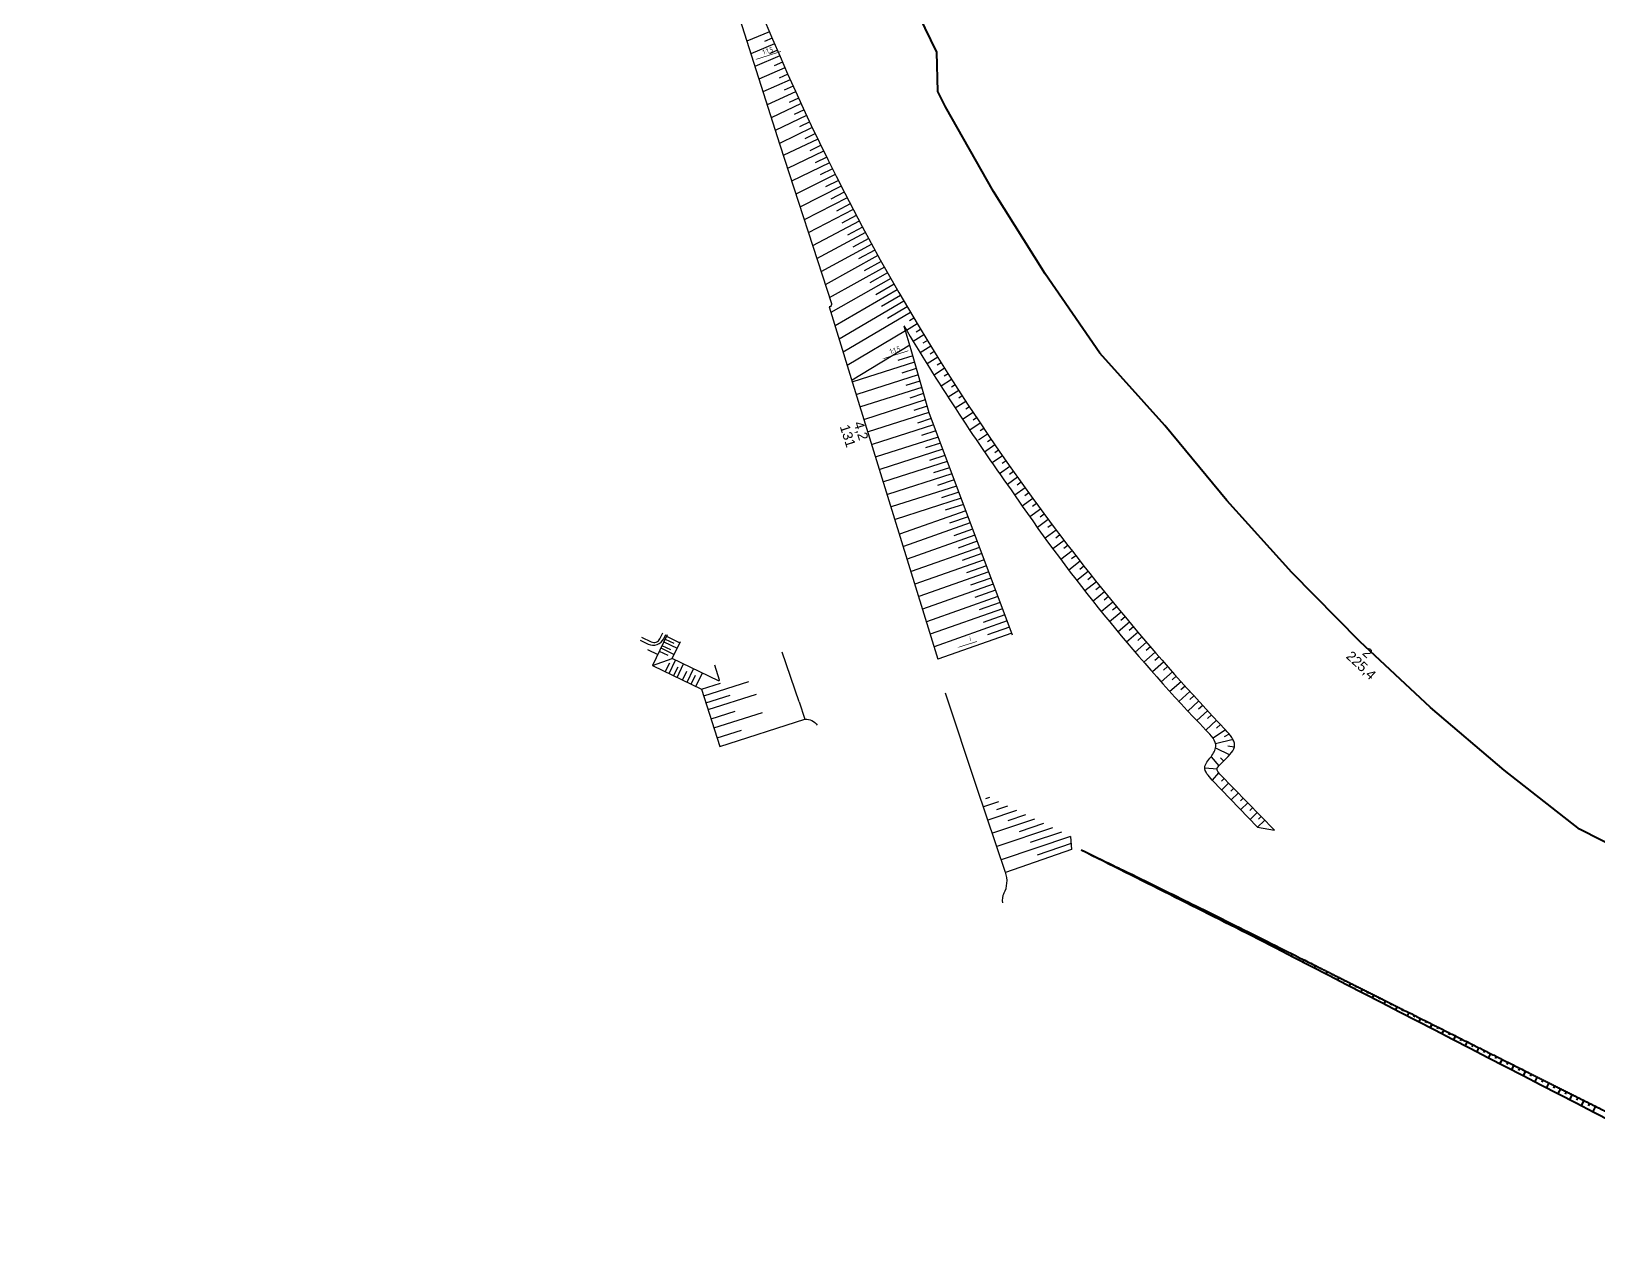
# Model space of a CAD drawing. Extents: x 10268 to 14501, y 7440 to 10044.
# Drawn here: x 12490.8 to 12730.4, y 7754 to 7937.3 of the extents above; entities that cross this region are included whole.
import ezdxf

# ---------------------------------------------------------------- set-up
doc = ezdxf.new("R2010")
doc.units = 0
doc.layers.add('GRND', color=46, linetype='Continuous')
doc.layers.add('T_Text_B', color=10, linetype='Continuous')
doc.layers.add('NOTES', color=1, linetype='Continuous', plot=False)
for name, color, linetype, lineweight in [('водоотвод 10.08.16', 5, 'Continuous', 30), ('Водоотвод и откосы красные', 1, 'Continuous', 40), ('Забор Металлический-2$0$ЗАБОР', 1, 'Забор Металлический-2$0$ЗАБОР_МЕТ_Б1М', 40), ('откосы 18.08.16', 5, 'Continuous', 30)]:
    doc.layers.add(name, color=color, linetype=linetype, lineweight=lineweight)
doc.styles.add('RS0.7', font='romans.shx', dxfattribs={"width": 0.7})
doc.styles.get("Standard").update_dxf_attribs({"font": 'arial.ttf'})
doc.linetypes.add('Забор Металлический-2$0$ЗАБОР_МЕТ_Б1М', pattern='A,1.25,[133,ltypeshp.shx,S=0.25,R=0,X=-0.25,Y=0],-0.001,[133,ltypeshp.shx,S=0.145,R=0,X=-0.145,Y=0],-0.001,[130,ltypeshp.shx,S=0.125,R=0,X=0,Y=0.4],1.25', length=2.502)

msp = doc.modelspace()

# ---------------------------------------------------------------- linework, layer by layer
at = {"color": 1, "lineweight": 40}
for p, q in [((12652.3, 7811.76), (12652.3, 7811.75)), ((12653.2, 7811.32), (12653.19, 7811.3)), ((12654.1, 7810.89), (12654.09, 7810.87)), ((12655, 7810.45), (12654.97, 7810.4)), ((12655.89, 7810.02), (12655.88, 7809.98)), ((12656.79, 7809.58), (12656.75, 7809.5)), ((12657.69, 7809.14), (12657.67, 7809.1)), ((12658.59, 7808.71), (12658.54, 7808.61)), ((12659.49, 7808.27), (12659.46, 7808.21)), ((12660.38, 7807.83), (12660.32, 7807.71)), ((12661.28, 7807.39), (12661.25, 7807.33)), ((12662.18, 7806.96), (12662.11, 7806.81)), ((12663.07, 7806.52), (12663.04, 7806.44)), ((12663.97, 7806.08), (12663.89, 7805.92)), ((12664.87, 7805.64), (12664.82, 7805.55)), ((12665.76, 7805.19), (12665.68, 7805.02)), ((12666.66, 7804.75), (12666.61, 7804.66)), ((12667.55, 7804.31), (12667.46, 7804.13)), ((12668.45, 7803.87), (12668.4, 7803.77)), ((12669.34, 7803.43), (12669.24, 7803.23)), ((12670.24, 7802.98), (12670.19, 7802.88)), ((12671.13, 7802.54), (12671.03, 7802.33)), ((12672.02, 7802.09), (12671.97, 7801.99)), ((12672.92, 7801.65), (12672.81, 7801.44)), ((12673.81, 7801.2), (12673.76, 7801.1)), ((12674.71, 7800.76), (12674.6, 7800.54)), ((12675.6, 7800.31), (12675.54, 7800.2)), ((12676.49, 7799.87), (12676.38, 7799.64)), ((12677.39, 7799.42), (12677.33, 7799.31)), ((12678.28, 7798.97), (12678.17, 7798.75)), ((12679.17, 7798.53), (12679.11, 7798.41)), ((12680.06, 7798.08), (12679.94, 7797.83)), ((12680.96, 7797.63), (12680.89, 7797.5)), ((12681.85, 7797.18), (12681.72, 7796.92)), ((12682.74, 7796.74), (12682.67, 7796.6)), ((12683.63, 7796.29), (12683.49, 7796)), ((12684.53, 7795.84), (12684.45, 7795.69)), ((12685.42, 7795.39), (12685.26, 7795.09)), ((12686.31, 7794.94), (12686.23, 7794.79)), ((12687.2, 7794.5), (12687.04, 7794.17)), ((12688.09, 7794.05), (12688.01, 7793.88)), ((12688.99, 7793.6), (12688.81, 7793.25)), ((12689.88, 7793.15), (12689.79, 7792.97)), ((12690.77, 7792.7), (12690.59, 7792.34)), ((12691.66, 7792.25), (12691.57, 7792.07)), ((12692.56, 7791.81), (12692.36, 7791.42)), ((12693.45, 7791.36), (12693.35, 7791.16)), ((12694.34, 7790.91), (12694.14, 7790.51)), ((12695.23, 7790.46), (12695.13, 7790.25)), ((12696.12, 7790.01), (12695.91, 7789.59)), ((12697.02, 7789.57), (12696.91, 7789.35)), ((12697.91, 7789.12), (12697.69, 7788.67)), ((12698.8, 7788.67), (12698.69, 7788.44)), ((12699.69, 7788.22), (12699.46, 7787.76)), ((12700.59, 7787.77), (12700.47, 7787.54)), ((12701.48, 7787.33), (12701.24, 7786.84)), ((12702.37, 7786.88), (12702.25, 7786.63)), ((12703.26, 7786.43), (12703.01, 7785.93)), ((12704.15, 7785.98), (12704.03, 7785.72)), ((12705.05, 7785.53), (12704.78, 7785.01)), ((12705.94, 7785.08), (12705.81, 7784.82)), ((12706.83, 7784.64), (12706.56, 7784.09)), ((12707.72, 7784.19), (12707.58, 7783.91)), ((12708.62, 7783.74), (12708.33, 7783.18)), ((12709.51, 7783.29), (12709.36, 7783.01)), ((12710.4, 7782.84), (12710.11, 7782.26)), ((12711.29, 7782.4), (12711.14, 7782.1)), ((12712.18, 7781.95), (12711.88, 7781.34)), ((12713.08, 7781.5), (12712.92, 7781.19)), ((12713.97, 7781.05), (12713.66, 7780.43)), ((12714.86, 7780.6), (12714.7, 7780.29)), ((12715.75, 7780.16), (12715.43, 7779.51)), ((12716.65, 7779.71), (12716.48, 7779.38)), ((12717.54, 7779.26), (12717.21, 7778.6)), ((12718.43, 7778.81), (12718.26, 7778.47)), ((12719.32, 7778.36), (12718.98, 7777.68)), ((12720.21, 7777.91), (12720.04, 7777.57)), ((12721.11, 7777.47), (12720.75, 7776.76)), ((12722, 7777.02), (12721.82, 7776.66)), ((12722.89, 7776.57), (12722.53, 7775.85)), ((12723.78, 7776.12), (12723.6, 7775.76)), ((12724.68, 7775.67), (12724.3, 7774.93)), ((12725.57, 7775.23), (12725.38, 7774.85)), ((12726.46, 7774.78), (12726.08, 7774.02)), ((12727.35, 7774.33), (12727.16, 7773.94)), ((12728.24, 7773.88), (12727.85, 7773.1)), ((12729.14, 7773.43), (12728.94, 7773.04)), ((12730.03, 7772.99), (12729.63, 7772.18))]:
    msp.add_line(p, q, dxfattribs=at)
at = {"layer": 'GRND', "color": 1, "lineweight": 30}
for p, q in [((12603.71, 7937.29), (12600.25, 7935.83)), ((12604.14, 7936.29), (12602.98, 7935.8)), ((12604.49, 7935.44), (12600.87, 7933.89)), ((12605.28, 7933.6), (12601.49, 7931.95)), ((12604.92, 7934.45), (12603.72, 7933.93)), ((12606.09, 7931.77), (12602.1, 7930.01)), ((12605.72, 7932.62), (12604.46, 7932.06)), ((12606.9, 7929.94), (12602.72, 7928.08)), ((12606.52, 7930.78), (12605.2, 7930.21)), ((12607.33, 7928.96), (12605.96, 7928.34)), ((12607.72, 7928.11), (12603.35, 7926.12)), ((12608.16, 7927.14), (12606.73, 7926.47)), ((12608.56, 7926.29), (12603.97, 7924.14)), ((12609.4, 7924.47), (12604.6, 7922.17)), ((12609.01, 7925.32), (12607.51, 7924.61)), ((12610.26, 7922.65), (12605.23, 7920.19)), ((12609.87, 7923.52), (12608.3, 7922.76)), ((12610.76, 7921.73), (12609.11, 7920.91)), ((12611.12, 7920.86), (12605.83, 7918.34)), ((12611.62, 7919.92), (12609.89, 7919.09)), ((12611.99, 7919.05), (12606.46, 7916.38)), ((12612.88, 7917.26), (12607.1, 7914.42)), ((12612.49, 7918.12), (12610.69, 7917.24)), ((12613.77, 7915.46), (12607.73, 7912.45)), ((12613.37, 7916.32), (12611.49, 7915.39)), ((12614.26, 7914.53), (12612.3, 7913.55)), ((12614.67, 7913.68), (12608.37, 7910.48)), ((12615.16, 7912.75), (12613.12, 7911.71)), ((12615.59, 7911.89), (12609.01, 7908.51)), ((12616.52, 7910.12), (12609.65, 7906.53)), ((12616.08, 7910.97), (12613.95, 7909.87)), ((12617.45, 7908.34), (12610.29, 7904.55)), ((12617, 7909.2), (12614.79, 7908.03)), ((12617.94, 7907.43), (12615.63, 7906.2)), ((12618.4, 7906.58), (12610.93, 7902.57)), ((12618.89, 7905.67), (12616.49, 7904.37)), ((12619.35, 7904.82), (12611.57, 7900.58)), ((12620.31, 7903.06), (12612.22, 7898.58)), ((12619.84, 7903.91), (12617.35, 7902.54)), ((12621.29, 7901.31), (12612.86, 7896.59)), ((12620.81, 7902.16), (12618.22, 7900.72)), ((12621.79, 7900.42), (12619.09, 7898.89)), ((12622.27, 7899.57), (12613.12, 7894.36)), ((12623.27, 7897.83), (12613.75, 7892.33)), ((12622.78, 7898.68), (12619.98, 7897.07)), ((12624.27, 7896.09), (12614.37, 7890.3)), ((12623.78, 7896.95), (12620.87, 7895.26)), ((12625.29, 7894.37), (12615, 7888.29)), ((12624.79, 7895.22), (12621.77, 7893.45)), ((12625.8, 7893.5), (12625.13, 7893.09)), ((12624.5, 7891.56), (12615.62, 7886.25)), ((12627.34, 7890.92), (12625.71, 7889.92)), ((12628.39, 7889.22), (12626.75, 7888.21)), ((12627.87, 7890.07), (12627.19, 7889.66)), ((12628.91, 7888.37), (12628.27, 7887.97)), ((12629.44, 7887.52), (12627.81, 7886.5)), ((12630.5, 7885.82), (12628.88, 7884.79)), ((12629.97, 7886.67), (12629.36, 7886.29)), ((12631.57, 7884.12), (12629.97, 7883.1)), ((12631.03, 7884.98), (12630.45, 7884.61)), ((12632.11, 7883.29), (12631.56, 7882.94))]:
    msp.add_line(p, q, dxfattribs=at)
at = {"layer": 'GRND', "color": 1, "lineweight": 30, "flags": 128}
msp.add_lwpolyline([(12612.86, 7895.2), (12616.03, 7884.95)], dxfattribs=at)
at = {"layer": 'GRND', "color": 1, "lineweight": 30}
for points in [[(12583.95, 7844.24), (12585.18, 7843.65, 0.414214), (12587.55, 7844.48), (12587.87, 7845.14)], [(12584.17, 7844.71), (12585.63, 7844, 0.414214), (12586.97, 7844.47), (12587.4, 7845.36)], [(12588.05, 7845.05), (12585.81, 7840.39), (12593.34, 7836.76), (12596.14, 7828.02), (12609.15, 7832.17, -0.263665), (12611.03, 7831.27)], [(12595.3, 7840.48), (12596.04, 7838.18, -0.6582), (12595.9, 7838.06), (12588.85, 7841.46), (12590.09, 7844.04)]]:
    msp.add_lwpolyline(points, format="xyb", dxfattribs=at)
for points in [[(12585.07, 7842.83), (12586.62, 7842.08)], [(12586.86, 7842.57), (12588.18, 7841.94)], [(12587.1, 7843.07), (12589.15, 7842.08)], [(12587.28, 7843.45), (12588.59, 7842.81)], [(12587.54, 7844), (12589.6, 7843.01)], [(12587.75, 7844.42), (12589.08, 7843.78)], [(12587.95, 7844.85), (12590.01, 7843.86)], [(12585.81, 7840.39), (12588.85, 7841.46)], [(12587.79, 7839.43), (12588.46, 7840.81)], [(12588.39, 7839.15), (12589.37, 7841.2)], [(12589.06, 7838.82), (12589.73, 7840.2)], [(12589.58, 7838.57), (12590.57, 7840.63)], [(12590.44, 7838.16), (12591.1, 7839.54)], [(12591.11, 7837.84), (12592.09, 7839.89)], [(12591.74, 7837.53), (12592.39, 7838.88)], [(12592.46, 7837.19), (12593.45, 7839.24)], [(12593.67, 7835.72), (12600.57, 7837.92)], [(12593.34, 7836.78), (12596.23, 7837.7)], [(12594, 7834.69), (12597.7, 7835.87)], [(12594.34, 7833.65), (12601.73, 7836.01)], [(12594.8, 7832.21), (12598.49, 7833.39)], [(12595.23, 7830.85), (12602.63, 7833.21)], [(12608.27, 7834.84), (12609.15, 7832.17)], [(12595.72, 7829.32), (12599.42, 7830.5)], [(12649.77, 7814.24), (12649.89, 7812.25), (12639.82, 7808.75), (12635.44, 7821.74)], [(12638.73, 7819.55), (12636.44, 7818.78)], [(12637.35, 7820.22), (12636.73, 7820.01)], [(12640.11, 7818.89), (12638.45, 7818.33)], [(12641.49, 7818.23), (12637.12, 7816.75)], [(12644.25, 7816.9), (12637.81, 7814.73)], [(12642.87, 7817.56), (12640.17, 7816.65)], [(12645.63, 7816.23), (12641.89, 7814.97)], [(12647.01, 7815.57), (12638.49, 7812.7)], [(12649.77, 7814.24), (12639.17, 7810.67)], [(12648.39, 7814.91), (12643.61, 7813.3)], [(12649.83, 7813.14), (12644.68, 7811.4)]]:
    msp.add_lwpolyline(points, dxfattribs=at)
for centre, radius, start, end in [((12636.06, 7807.42), 3.99, 331.6771, 19.5779), ((12641.31, 7804.53), 2, 150.1155, 192.4382)]:
    msp.add_arc(centre, radius, start, end, dxfattribs=at)
at = {"layer": 'NOTES', "color": 1, "lineweight": 30}
for points in [[(12608.27, 7834.84), (12605.66, 7842.43)], [(12635.44, 7821.74), (12630.64, 7836.13)]]:
    msp.add_lwpolyline(points, dxfattribs=at)
at = {"layer": 'T_Text_B', "color": 1, "lineweight": 30}
msp.add_lwpolyline([(12601.52, 7933.01, 0, 0.416, 0), (12602.74, 7933.4, 0.096, 0.096, 0), (12605.5, 7934.28, 0.096, 0.096, 0)], format="xyseb", dxfattribs=at)
at = {"layer": 'Водоотвод и откосы красные', "color": 1, "lineweight": 30}
for p, q in [((12626.31, 7892.64), (12624.68, 7891.63)), ((12626.83, 7891.78), (12626.16, 7891.37)), ((12625.9, 7886.76), (12616.49, 7883.74)), ((12625.62, 7887.72), (12623.37, 7887)), ((12626.17, 7885.8), (12623.97, 7885.09)), ((12626.45, 7884.84), (12617.07, 7881.83)), ((12626.72, 7883.87), (12624.57, 7883.18)), ((12627, 7882.91), (12617.66, 7879.92)), ((12627.55, 7880.99), (12618.25, 7878)), ((12627.27, 7881.95), (12625.18, 7881.28)), ((12632.66, 7882.44), (12631.04, 7881.4)), ((12633.19, 7881.61), (12632.68, 7881.28)), ((12628.1, 7879.06), (12618.83, 7876.09)), ((12627.82, 7880.03), (12625.78, 7879.37)), ((12633.75, 7880.76), (12632.14, 7879.71)), ((12634.85, 7879.08), (12633.24, 7878.02)), ((12634.29, 7879.93), (12633.77, 7879.6)), ((12628.8, 7877.19), (12619.42, 7874.18)), ((12628.45, 7878.13), (12626.38, 7877.46)), ((12629.15, 7876.25), (12626.99, 7875.56)), ((12635.96, 7877.42), (12634.36, 7876.35)), ((12635.39, 7878.27), (12634.86, 7877.91)), ((12636.5, 7876.6), (12635.96, 7876.24)), ((12629.51, 7875.31), (12620.01, 7872.27)), ((12629.86, 7874.38), (12627.59, 7873.65)), ((12637.08, 7875.76), (12635.69, 7874.82)), ((12638.2, 7874.1), (12636.62, 7873.01)), ((12637.63, 7874.95), (12637.07, 7874.57)), ((12630.21, 7873.44), (12620.59, 7870.36)), ((12630.91, 7871.56), (12621.18, 7868.44)), ((12630.56, 7872.5), (12628.2, 7871.74)), ((12639.34, 7872.45), (12637.76, 7871.36)), ((12638.76, 7873.3), (12638.19, 7872.91)), ((12639.9, 7871.66), (12639.32, 7871.25)), ((12631.61, 7869.69), (12621.76, 7866.53)), ((12631.26, 7870.63), (12628.8, 7869.84)), ((12640.49, 7870.81), (12638.92, 7869.71)), ((12641.65, 7869.17), (12640.1, 7868.08)), ((12641.05, 7870.02), (12640.45, 7869.6)), ((12632.32, 7867.81), (12622.35, 7864.62)), ((12631.97, 7868.75), (12629.4, 7867.93)), ((12632.67, 7866.88), (12630.01, 7866.02)), ((12642.81, 7867.55), (12641.23, 7866.41)), ((12642.21, 7868.39), (12641.6, 7867.96)), ((12643.38, 7866.77), (12642.76, 7866.32)), ((12633.04, 7865.95), (12622.94, 7862.71)), ((12633.37, 7865), (12630.61, 7864.12)), ((12643.99, 7865.92), (12642.38, 7864.75)), ((12645.17, 7864.31), (12643.53, 7863.1)), ((12644.55, 7865.15), (12643.93, 7864.7)), ((12633.73, 7864.05), (12623.62, 7860.48)), ((12634.43, 7862.18), (12624.21, 7858.57)), ((12634.08, 7863.12), (12631.27, 7862.12)), ((12646.36, 7862.7), (12644.7, 7861.46)), ((12645.74, 7863.54), (12645.11, 7863.08)), ((12646.94, 7861.94), (12646.3, 7861.46)), ((12635.13, 7860.31), (12624.79, 7856.65)), ((12634.78, 7861.25), (12631.91, 7860.23)), ((12635.48, 7859.37), (12632.56, 7858.34)), ((12647.57, 7861.1), (12645.88, 7859.83)), ((12648.78, 7859.5), (12647.07, 7858.2)), ((12648.14, 7860.34), (12647.5, 7859.86)), ((12635.84, 7858.44), (12625.38, 7854.74)), ((12636.19, 7857.5), (12633.2, 7856.44)), ((12650, 7857.91), (12648.28, 7856.58)), ((12649.35, 7858.75), (12648.71, 7858.26)), ((12650.58, 7857.17), (12649.93, 7856.67)), ((12636.54, 7856.56), (12625.97, 7852.83)), ((12637.24, 7854.69), (12626.55, 7850.91)), ((12636.89, 7855.63), (12633.84, 7854.55)), ((12651.23, 7856.33), (12649.49, 7854.98)), ((12652.46, 7854.76), (12650.72, 7853.38)), ((12651.81, 7855.59), (12651.16, 7855.08)), ((12637.95, 7852.82), (12627.14, 7849)), ((12637.59, 7853.75), (12634.48, 7852.65)), ((12653.71, 7853.19), (12651.96, 7851.79)), ((12653.05, 7854.02), (12652.4, 7853.5)), ((12654.3, 7852.46), (12653.64, 7851.94)), ((12638.65, 7850.95), (12627.73, 7847.08)), ((12638.3, 7851.88), (12635.13, 7850.76)), ((12639, 7850.01), (12635.77, 7848.87)), ((12654.97, 7851.63), (12653.21, 7850.21)), ((12656.23, 7850.07), (12654.47, 7848.63)), ((12655.56, 7850.91), (12654.9, 7850.37)), ((12639.35, 7849.07), (12628.31, 7845.17)), ((12639.7, 7848.14), (12636.41, 7846.97)), ((12657.5, 7848.53), (12655.74, 7847.07)), ((12656.82, 7849.36), (12656.17, 7848.82)), ((12658.1, 7847.82), (12657.44, 7847.28)), ((12640.05, 7847.2), (12628.9, 7843.26)), ((12640.76, 7845.33), (12629.49, 7841.34)), ((12640.4, 7846.26), (12637.06, 7845.08)), ((12658.79, 7846.99), (12657.03, 7845.52)), ((12660.08, 7845.46), (12658.32, 7843.97)), ((12659.38, 7846.29), (12658.73, 7845.74)), ((12661.38, 7843.93), (12659.63, 7842.44)), ((12660.68, 7844.76), (12660.03, 7844.21)), ((12661.98, 7843.24), (12661.33, 7842.68)), ((12662.68, 7842.42), (12660.95, 7840.91)), ((12664, 7840.91), (12662.28, 7839.39)), ((12663.29, 7841.73), (12662.64, 7841.17)), ((12664.61, 7840.23), (12663.97, 7839.66)), ((12665.33, 7839.4), (12663.61, 7837.89)), ((12666.66, 7837.91), (12664.96, 7836.39)), ((12665.93, 7838.73), (12665.3, 7838.17)), ((12668, 7836.42), (12666.33, 7834.9)), ((12667.27, 7837.24), (12666.64, 7836.68)), ((12668.61, 7835.76), (12667.99, 7835.19)), ((12669.35, 7834.94), (12667.7, 7833.42)), ((12670.71, 7833.47), (12669.08, 7831.96)), ((12669.97, 7834.29), (12669.35, 7833.72)), ((12672.08, 7832), (12670.47, 7830.5)), ((12671.33, 7832.82), (12670.72, 7832.26)), ((12672.69, 7831.36), (12672.1, 7830.8)), ((12673.45, 7830.55), (12671.56, 7829.25)), ((12674.61, 7829.06), (12671.94, 7828.42)), ((12674.04, 7829.88), (12673.26, 7829.45))]:
    msp.add_line(p, q, dxfattribs=at)
at = {"layer": 'Водоотвод и откосы красные', "color": 1, "lineweight": 30, "flags": 128}
for points in [[(12490.83, 8230.03, -0.022062), (12519.62, 8168.4), (12519.83, 8168.5, -0.416436), (12520.76, 8168.14, -0.009421), (12534.35, 8135.73, -0.015975), (12555.63, 8075.95), (12605.3, 7919.99), (12613.19, 7895.73, -0.414443), (12612.93, 7895.22), (12612.86, 7895.2)], [(12493.08, 8230.15, -0.044342), (12556.01, 8084.71, -0.002431), (12559.09, 8075.25, -0.001736), (12562.09, 8065.75, -0.001042), (12565.05, 8056.22, -0.000347), (12567.98, 8046.66), (12583.94, 7994.62, 0.001116), (12587.63, 7982.66, 0.003348), (12591.44, 7970.69, 0.00558), (12595.47, 7958.74, 0.007813), (12599.84, 7946.87, 0.065244), (12643.99, 7865.92, 0.065244)], [(12624.27, 7892.31, 0.020993), (12640.66, 7867.25)], [(12643.99, 7865.92, 0.032474), (12673.45, 7830.55)]]:
    msp.add_lwpolyline(points, format="xyb", dxfattribs=at)
for points in [[(12624.27, 7892.31), (12624.73, 7890.75)], [(12624.73, 7890.75), (12625.35, 7888.68), (12628.1, 7879.07), (12640.85, 7845.06)], [(12616.03, 7884.95), (12629.49, 7841.34)], [(12673.36, 7825.94), (12672.62, 7825.22)], [(12672.57, 7823.78), (12680.95, 7815.18)], [(12671.43, 7822.86), (12678.35, 7815.66), (12680.95, 7815.18)]]:
    msp.add_lwpolyline(points, dxfattribs=at)
at = {"layer": 'Водоотвод и откосы красные', "color": 1, "lineweight": 30}
for points in [[(12616.38, 7884.08), (12625.16, 7889.4)], [(12671.24, 7826.42), (12672.44, 7825.04)], [(12671.94, 7827.78), (12674.11, 7826.74)], [(12672.71, 7826.27), (12673.19, 7825.77)], [(12674.8, 7827.89), (12673.83, 7828.05)], [(12672.16, 7824.52), (12670.29, 7824.7)], [(12672.41, 7823.98), (12671.43, 7822.86)], [(12672.83, 7822.69), (12673.24, 7823.09)], [(12673.94, 7822.37), (12672.89, 7821.36)], [(12674.27, 7821.19), (12674.69, 7821.59)], [(12675.39, 7820.87), (12674.33, 7819.85)], [(12675.73, 7819.69), (12676.14, 7820.09)], [(12676.85, 7819.37), (12675.79, 7818.36)], [(12677.19, 7818.2), (12677.6, 7818.6)], [(12678.3, 7817.88), (12677.25, 7816.86)], [(12679.4, 7816.67), (12678.35, 7815.66)], [(12678.48, 7816.89), (12678.89, 7817.29)]]:
    msp.add_lwpolyline(points, dxfattribs=at)
for points in [[(12620.99, 7887.25, 0, 0.416, 0), (12622.21, 7887.64, 0.096, 0.096, 0), (12624.97, 7888.51, 0.096, 0.096, 0)], [(12632.45, 7843.11, 0, 0.416, 0), (12633.67, 7843.5, 0.096, 0.096, 0), (12635.46, 7844.06, 0.096, 0.096, 0)]]:
    msp.add_lwpolyline(points, format="xyseb", dxfattribs=at)
for start, end in [(214.2032, 214.8231), (214.8231, 223.894)]:
    msp.add_arc((12872.33, 8024.71), 280.12, start, end, dxfattribs=at)
for points in [[(12671.24, 7826.42), (12671.98, 7827.98), (12670.47, 7830.5)], [(12673.32, 7825.91), (12674.85, 7828.22), (12673.45, 7830.55)], [(12671.43, 7822.86), (12670.29, 7824.81), (12671.24, 7826.42)], [(12672.57, 7823.78), (12672.16, 7824.54), (12672.62, 7825.22)]]:
    msp.add_spline(points, degree=3, dxfattribs=at)
at = {"layer": 'Забор Металлический-2$0$ЗАБОР', "linetype": 'Забор Металлический-2$0$ЗАБОР_МЕТ_Б1М'}
for points in [[(12629.44, 7928.16), (12629.3, 7934.15), (12614.03, 7965.65), (12613.33, 8003.62)], [(12760.63, 7797.49), (12740.66, 7808.71), (12727.58, 7815.38), (12716.07, 7824.36), (12704.82, 7833.96), (12693.99, 7844.04), (12683.58, 7854.6), (12673.67, 7865.59), (12664.17, 7877.09), (12654.25, 7888.16), (12645.88, 7900.29), (12637.99, 7912.88), (12630.65, 7925.79), (12629.44, 7928.16)]]:
    msp.add_lwpolyline(points, dxfattribs=at)
at = {"layer": 'откосы 18.08.16', "color": 1, "lineweight": 40}
msp.add_open_spline([(12651.4, 7812.19), (12660.42, 7807.66), (12669.44, 7803.13), (12678.45, 7798.6), (12707.27, 7783.72), (12736.09, 7768.84), (12764.91, 7753.97)], degree=3, knots=[0, 0, 0, 0, 1, 1, 1, 1.972618, 1.972618, 1.972618, 1.972618], dxfattribs=at)
msp.add_rational_spline([(12651.4, 7812.19), (12654.06, 7810.91), (12656.71, 7809.62), (12659.36, 7808.33), (12662.65, 7806.73), (12665.93, 7805.12), (12669.2, 7803.49), (12672.18, 7802.02), (12675.16, 7800.53), (12678.14, 7799.04), (12681.12, 7797.55), (12684.09, 7796.06), (12687.07, 7794.56), (12702.21, 7786.96), (12717.34, 7779.36), (12732.48, 7771.76), (12735.46, 7770.26), (12738.44, 7768.76), (12741.42, 7767.27), (12744.41, 7765.77), (12747.39, 7764.29), (12750.39, 7762.8), (12753.8, 7761.11), (12757.22, 7759.43), (12760.64, 7757.76), (12762.31, 7756.95), (12763.99, 7756.14), (12765.66, 7755.33)], [1, 0.999998863434, 0.999998863434, 1, 0.999996892478, 0.999996892478, 1, 0.999998553241, 0.999998553241, 1, 0.999999839249, 0.999999839249, 1, 1, 1, 1, 0.999999839249, 0.999999839249, 1, 0.999998553241, 0.999998553241, 1, 0.999996657547, 0.999996657547, 1, 0.999999194564, 0.999998837528, 0.999998928893], degree=3, knots=[0, 0, 0, 0, 0.003693, 0.003693, 0.003693, 0.0098, 0.0098, 0.0098, 0.013966, 0.013966, 0.013966, 0.015355, 0.015355, 0.015355, 1.015355, 1.015355, 1.015355, 1.016744, 1.016744, 1.016744, 1.020911, 1.020911, 1.020911, 1.027244, 1.027244, 1.027244, 1.029564, 1.029564, 1.029564, 1.029564], dxfattribs=at)

# ---------------------------------------------------------------- texts
at = {"layer": 'T_Text_B', "color": 1, "lineweight": 30, "style": 'RS0.7', "width": 0.7}
msp.add_text('1:1.5', height=0.8, rotation=17.6661, dxfattribs=at).set_placement((12602.81, 7933.75))
at = {"layer": 'водоотвод 10.08.16', "color": 1, "lineweight": 40}
for s, rotation, p in [('2', 318.4007, (12694.26, 7842.15)), ('225,4', 316.9703, (12691.78, 7841.65))]:
    msp.add_text(s, height=1.5, rotation=rotation, dxfattribs=at).set_placement(p)
at = {"layer": 'Водоотвод и откосы красные', "color": 1, "lineweight": 30, "style": 'RS0.7', "width": 0.7}
for s, p in [('1:1.5', (12622.27, 7887.98)), ('i', (12634.42, 7844.09))]:
    msp.add_text(s, height=0.8, rotation=17.6661, dxfattribs=at).set_placement(p)
at = {"layer": 'Водоотвод и откосы красные', "color": 1, "lineweight": 30}
for s, rotation, p in [('131', 287.9996, (12614.45, 7876.92)), ('4,2', 287.1578, (12616.59, 7877.45))]:
    msp.add_text(s, height=1.5, rotation=rotation, dxfattribs=at).set_placement(p)

doc.saveas('drawing.dxf')
